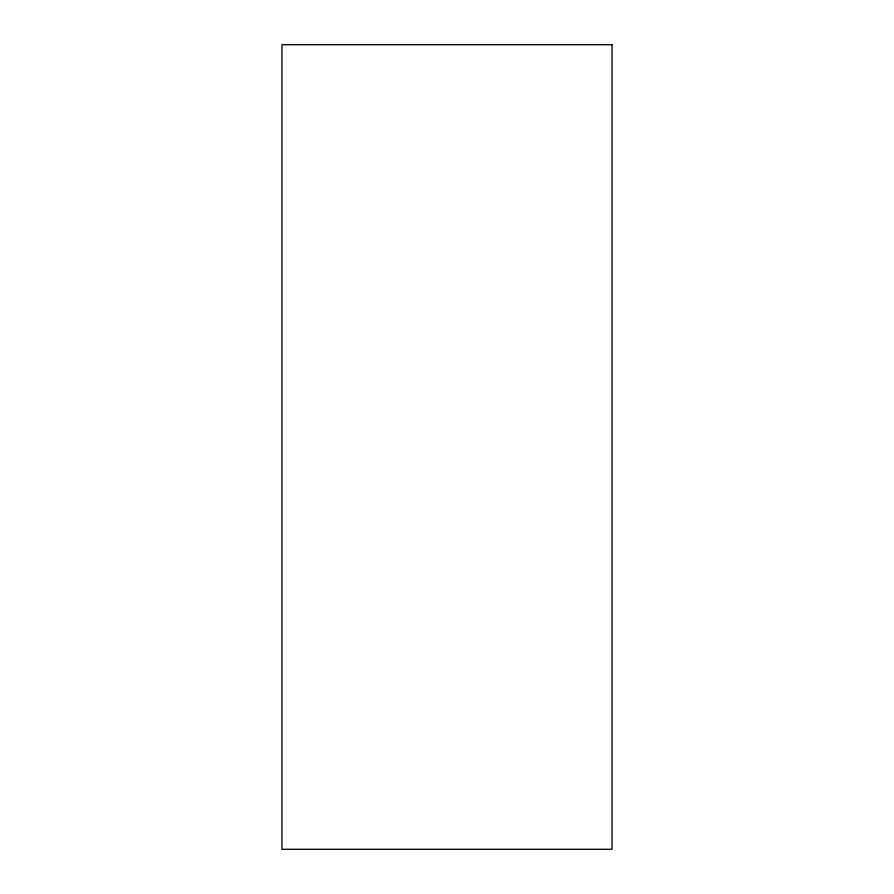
<?xml version="1.0" encoding="UTF-8"?>
<svg xmlns="http://www.w3.org/2000/svg" width="894" height="894" viewBox="0 0 894 894"><rect width="100%" height="100%" fill="white"/><g stroke="black" fill="none" stroke-linecap="round" stroke-linejoin="round"><path stroke-width="1.34" d="M612.044 44.7L281.956 44.7L281.956 849.3L612.044 849.3L612.044 44.7"/></g></svg>
